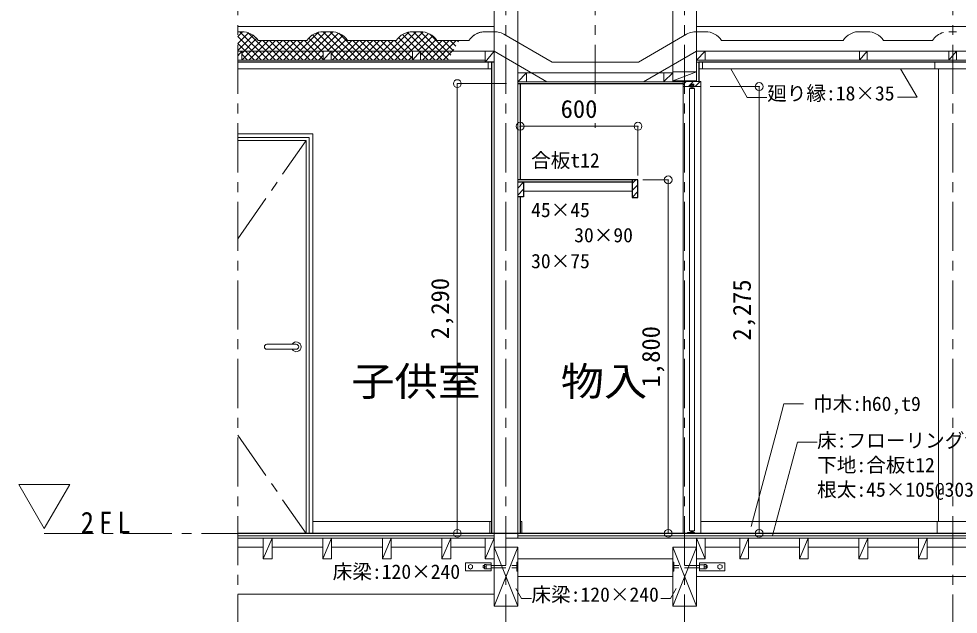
# Model space of a CAD drawing. Units: millimetres at full size, sheet at 1:50. Extents: x -10000 to 10000, y -6925 to 6925.
# Drawn here: x 635 to 5418, y 187 to 3219 of the extents above; entities that cross this region are included whole.
import ezdxf
from ezdxf.enums import TextEntityAlignment as Align

# ---------------------------------------------------------------- set-up
doc = ezdxf.new("R2010")
doc.units = ezdxf.units.MM
doc.header["$LTSCALE"] = 50
doc.header["$PDMODE"] = 32
doc.header["$PDSIZE"] = 40
doc.linetypes.add('CHAIN1', pattern=[8, 5, -1, 1, -1])
doc.linetypes.add('DASHED1', pattern=[1.8, 1.2, -0.6])
for name, color, linetype, lineweight in [('1-0_基準線', 1, 'CHAIN1', 9), ('1-1_仕上げ', 7, 'Continuous', 25), ('1-2_躯体', 4, 'Continuous', 9), ('1-3_建具', 134, 'Continuous', 9), ('1-4_造作', 4, 'Continuous', 9), ('1-5_見え掛り', 2, 'Continuous', 13), ('1-A_文字', 4, 'Continuous', 9), ('1-B_記号', 6, 'Continuous', 9), ('1-C_ハッチング', 134, 'Continuous', 9), ('1-D_寸法', 4, 'Continuous', 9), ('2-3', 134, 'Continuous', 9), ('2-8', 5, 'Continuous', 9)]:
    doc.layers.add(name, color=color, linetype=linetype, lineweight=lineweight)
doc.layers.add('1-8_その他', color=5, linetype='Continuous')
doc.styles.add('ＭＳ ゴシック', font='')
doc.styles.get('ＭＳ ゴシック').set_extended_font_data('MS Gothic')

# ---------------------------------------------------------------- blocks, each defined once
blk = doc.blocks.new('折れ戸断面')
at = {"layer": '2-3'}
for p, q in [((-45, 2283.9), (-28.9, 2300)), ((-6.5, 2287), (6.5, 2300)), ((16.9, 2275), (41.9, 2300)), ((-45, 2275), (-45, 0)), ((-18.5, 2275), (-10, 2283.5)), ((-13, 2275), (-13, 2273)), ((-8, 2273), (-13, 2273)), ((-3.5, 2277), (-8, 2277)), ((-8, 2275), (-8, 2273)), ((8, 2275), (-8, 2275)), ((-5.5, 2275), (-5.5, 2273)), ((5.5, 2273), (-5.5, 2273)), ((-4.5, 2282), (-4.5, 2277)), ((4.5, 2282), (-4.5, 2282)), ((-3.5, 2277), (-3.5, 2275)), ((-3.5, 2273), (-3.5, 2265)), ((8, 2277), (3.5, 2277)), ((3.5, 2277), (3.5, 2275)), ((3.5, 2273), (3.5, 2265)), ((4.5, 2282), (4.5, 2277)), ((5.5, 2275), (5.5, 2273)), ((8, 2285), (8, 2277)), ((8, 2275), (8, 2273)), ((8, 2273), (13, 2273)), ((13, 2275), (13, 2273)), ((45, 2275), (45, 0)), ((6, 9.5), (-6, 9.5)), ((-6, 9.5), (-6, 5)), ((-3, 13), (-3, 9.5)), ((3, 4), (-3, 4)), ((3, 2.5), (-3, 2.5)), ((3, 13), (3, 9.5)), ((6, 9.5), (6, 5))]:
    blk.add_line(p, q, dxfattribs=at)
at = {"layer": '2-3', "color": 3, "lineweight": 13}
for p, q in [((-10, 2275), (-45, 2275)), ((12.5, 2265), (-12.5, 2265)), ((-12.5, 2265), (-12.5, 13)), ((10, 2287), (10, 2275)), ((45, 2275), (10, 2275)), ((12.5, 2265), (12.5, 13)), ((-22.5, 0), (-22.5, 5)), ((-6, 5), (-22.5, 5)), ((12.5, 13), (-12.5, 13)), ((-6, 5), (-6, 4)), ((-3, 4), (-6, 4)), ((-4, 2.5), (-4, 1)), ((4, 1), (-4, 1)), ((6, 4), (3, 4)), ((3, 4), (3, 2.5)), ((4, 2.5), (3, 2.5)), ((4, 2.5), (4, 1)), ((12.5, 5), (6, 5)), ((6, 5), (6, 4)), ((12.5, 5), (12.5, 0))]:
    blk.add_line(p, q, dxfattribs=at)
for points in [[(-45, 2275), (-45, 2300), (45, 2300), (45, 2275)], [(10, 2287), (-10, 2287), (-10, 2275)], [(-3, 4), (-3, 2.5), (-4, 2.5)]]:
    blk.add_lwpolyline(points, dxfattribs=at)
at = {"layer": '2-3'}
blk.add_lwpolyline([(8, 2285), (-8, 2285), (-8, 2277)], dxfattribs=at)
blk = doc.blocks.new('羽子板ボルト')
at = {"layer": '2-8'}
for p, q in [((-175, 6), (-175, -6)), ((-175, 6), (-169, 6)), ((-169, 11), (-169, -10.97)), ((-160, 11), (-169, 11)), ((-160, 0.02), (-169, 0.02)), ((-160, 11), (-160, -10.97)), ((-135, 10), (-160, 10)), ((-135, 6), (-120, 6)), ((-175, -6), (-169, -6)), ((-160, -11), (-169, -11)), ((-135, -10), (-160, -10)), ((-135, -6), (-120, -6))]:
    blk.add_line(p, q, dxfattribs=at)
at = {"layer": '2-8', "linetype": 'DASHED1'}
for p, q in [((-120, 6), (-5, 6)), ((-120, -6), (-5, -6))]:
    blk.add_line(p, q, dxfattribs=at)
at = {"layer": '2-8'}
for points in [[(-265, -20), (-135, -20), (-135, 20), (-265, 20)], [(-240, 12), (-250.39, 6), (-250.39, -6), (-240, -12), (-229.61, -6), (-229.61, 6)]]:
    blk.add_lwpolyline(points, close=True, dxfattribs=at)
at = {"layer": '2-8', "linetype": 'DASHED1'}
blk.add_lwpolyline([(0, 22.5), (-5, 22.5), (-5, -22.5), (0, -22.5)], dxfattribs=at)

msp = doc.modelspace()

# ---------------------------------------------------------------- linework, layer by layer
at = {"layer": '1-0_基準線'}
for p, q in [((1750, 5487), (1750, -3675)), ((3115, 5487), (3115, -3675)), ((3570, 5487), (3570, 2663.89)), ((4025, 5487), (4025, -3675)), ((5390, 5487), (5390, -3675)), ((764.57, 599), (8665, 599))]:
    msp.add_line(p, q, dxfattribs=at)
at = {"layer": '1-1_仕上げ'}
for p, q in [((3055, 2999), (1750, 2999)), ((3042.5, 2999), (3042.5, 599)), ((7605, 2999), (4097.5, 2999)), ((4097.5, 2999), (4097.5, 2899)), ((3175, 2889), (4017.5, 2889)), ((3187.5, 2889), (3187.5, 2399)), ((3187.5, 2312), (3187.5, 599)), ((7605, 599), (1750, 599))]:
    msp.add_line(p, q, dxfattribs=at)
at = {"layer": '1-1_仕上げ', "color": 3, "lineweight": 13}
for p, q in [((3024.5, 2999), (3024.5, 2988.91)), ((4115.5, 2999), (4115.5, 2988.91))]:
    msp.add_line(p, q, dxfattribs=at)
at = {"layer": '1-2_躯体'}
for p, q in [((3055, 3329), (3055, 599)), ((3055, 2725.39), (3055, 3329)), ((3175, 3329), (3175, 599)), ((3175, 2725.39), (3175, 3329)), ((3965, 3329), (3965, 2899)), ((4085, 3329), (4085, 2899)), ((1750, 3179), (3055, 3179)), ((5848.21, 3179), (4085, 3179)), ((3055, 3053.5), (1750, 3053.5)), ((1770, 3008.5), (1770, 3053.5)), ((2185, 3008.5), (2225, 3053.5)), ((2640, 3008.5), (2680, 3053.5)), ((3010, 2999), (3010, 3053.5)), ((3010, 2999), (3055, 3053.5)), ((7605, 3053.5), (4085, 3053.5)), ((4085, 3008.5), (4130, 3053.5)), ((4130, 3008.5), (4130, 3053.5)), ((5370, 3008.5), (5410, 3053.5)), ((3010, 3008.5), (1750, 3008.5)), ((1750, 3008.5), (1770, 3008.5)), ((3175, 2898.5), (3220, 2943.5)), ((3175, 2943.5), (3965, 2943.5)), ((3220, 2898.5), (3220, 2943.5)), ((3965, 2904), (4085, 2949)), ((3175, 2898.5), (4017.5, 2898.5)), ((3055, 1169.11), (3055, 575)), ((3175, 1169.11), (3175, 575)), ((3055, 587), (1750, 587)), ((3055, 575), (1750, 575)), ((1879.17, 575), (1924.17, 575)), ((1879.17, 470), (1924.17, 575)), ((2182.5, 575), (2227.5, 575)), ((2182.5, 470), (2182.5, 575)), ((2182.5, 470), (2227.5, 575)), ((2227.5, 575), (2227.5, 470)), ((2485.83, 575), (2530.83, 575)), ((2485.83, 470), (2485.83, 575)), ((2485.83, 470), (2530.83, 575)), ((2530.83, 575), (2530.83, 470)), ((2789.17, 575), (2834.17, 575)), ((2789.17, 470), (2789.17, 575)), ((2789.17, 470), (2834.17, 575)), ((2834.17, 575), (2834.17, 470)), ((3010, 575), (3055, 575)), ((3010, 470), (3010, 575)), ((3010, 470), (3055, 575)), ((3055, 575), (3055, 470)), ((3115, 575), (3115, 529)), ((7605, 575), (3115, 575)), ((7605, 587), (3175, 587)), ((4025, 575), (4025, 529)), ((4130, 575), (4085, 575)), ((4085, 575), (4085, 470)), ((4130, 470), (4085, 575)), ((4130, 470), (4130, 575)), ((4305.83, 575), (4350.83, 575)), ((4305.83, 470), (4305.83, 575)), ((4305.83, 470), (4350.83, 575)), ((4350.83, 575), (4350.83, 470)), ((4609.17, 575), (4654.17, 575)), ((4609.17, 470), (4609.17, 575)), ((4609.17, 470), (4654.17, 575)), ((4654.17, 575), (4654.17, 470)), ((4912.5, 575), (4957.5, 575)), ((4912.5, 470), (4912.5, 575)), ((4912.5, 470), (4957.5, 575)), ((4957.5, 575), (4957.5, 470)), ((5215.83, 575), (5260.83, 575)), ((5215.83, 470), (5215.83, 575)), ((5215.83, 470), (5260.83, 575)), ((5260.83, 575), (5260.83, 470)), ((1879.17, 529), (1748.4, 529)), ((2182.5, 529), (1924.17, 529)), ((2485.83, 529), (2227.5, 529)), ((2789.17, 529), (2530.83, 529)), ((3010, 529), (2834.17, 529)), ((3055, 529), (3175, 229)), ((3055, 229), (3175, 529)), ((3175, 529), (3055, 529)), ((3965, 529), (4085, 229)), ((3965, 229), (4085, 529)), ((4085, 529), (3965, 529)), ((4305.83, 529), (4130, 529)), ((4609.17, 529), (4350.83, 529)), ((4912.5, 529), (4654.17, 529)), ((5215.83, 529), (4957.5, 529)), ((5519.17, 529), (5260.83, 529)), ((2227.5, 470), (2182.5, 470)), ((2530.83, 470), (2485.83, 470)), ((2834.17, 470), (2789.17, 470)), ((3055, 470), (3010, 470)), ((3175, 470), (3965, 470)), ((4085, 470), (4130, 470)), ((4350.83, 470), (4305.83, 470)), ((4654.17, 470), (4609.17, 470)), ((4957.5, 470), (4912.5, 470)), ((5260.83, 470), (5215.83, 470)), ((3965, 379), (3175, 379)), ((4085, 379), (7605, 379)), ((3055, 289), (1750, 289))]:
    msp.add_line(p, q, dxfattribs=at)
for points in [[(1750, 3031), (1770, 3053.5), (1750, 3053.5)], [(4915, 3008.5), (4955, 3008.5), (4955, 3053.5)], [(4915, 3053.5), (4915, 3008.5), (4955, 3053.5)], [(7605, 3008.5), (4470.5, 3008.5), (4085, 3008.5)], [(3920, 2943.5), (3920, 2899), (3965, 2943.5)], [(1924.17, 575), (1924.17, 470), (1879.17, 470), (1879.17, 575)]]:
    msp.add_lwpolyline(points, dxfattribs=at)
for points in [[(2185, 3008.5), (2225, 3008.5), (2225, 3053.5), (2185, 3053.5)], [(2640, 3008.5), (2680, 3008.5), (2680, 3053.5), (2640, 3053.5)], [(5370, 3008.5), (5410, 3008.5), (5410, 3053.5), (5370, 3053.5)]]:
    msp.add_lwpolyline(points, close=True, dxfattribs=at)
at = {"layer": '1-2_躯体', "color": 3, "lineweight": 13}
for points in [[(3965, 2904), (4085, 2904), (4085, 2949), (3965, 2949)], [(3055, 229), (3175, 229), (3175, 529), (3055, 529)], [(3965, 229), (4085, 229), (4085, 529), (3965, 529)]]:
    msp.add_lwpolyline(points, close=True, dxfattribs=at)
at = {"layer": '1-3_建具'}
for p, q in [((1750, 2634), (2132.5, 2634)), ((2132.5, 2634), (2132.5, 599)), ((1750, 2614), (2112.5, 2614)), ((1750, 2599), (2097.5, 2599)), ((2097.5, 2599), (2097.5, 599)), ((2112.5, 2614), (2112.5, 599)), ((2047.5, 1561.5), (1897.5, 1561.5)), ((2047.5, 1536.5), (1897.5, 1536.5)), ((2097.5, 599), (1750, 599))]:
    msp.add_line(p, q, dxfattribs=at)
at = {"layer": '1-3_建具', "linetype": 'CHAIN1'}
for p, q in [((1750, 2099), (2097.5, 2599)), ((1750, 1099), (2097.5, 599))]:
    msp.add_line(p, q, dxfattribs=at)
at = {"layer": '1-3_建具'}
for centre, radius, start, end in [((1897.5, 1549), 12.5, 90, 270), ((2047.5, 1549), 25, 210, 150), ((2047.5, 1549), 12.5, 270, 90)]:
    msp.add_arc(centre, radius, start, end, dxfattribs=at)
at = {"layer": '1-4_造作', "color": 3, "lineweight": 13}
for p, q in [((4115.5, 2999), (4085, 2999)), ((3033.5, 659), (3042.5, 659)), ((3033.5, 599), (3033.5, 659))]:
    msp.add_line(p, q, dxfattribs=at)
at = {"layer": '1-4_造作'}
for p, q in [((3187.5, 2671.91), (3187.5, 2421.91)), ((3187.5, 2671.91), (3787.5, 2671.91)), ((3787.5, 2671.91), (3787.5, 2421.91)), ((3787.5, 2399), (3772.5, 2399)), ((3941.44, 2399), (3812.18, 2399)), ((3941.44, 599), (3941.44, 2399)), ((3175, 2387), (3205, 2387)), ((3205, 2342), (3757.5, 2342)), ((3941.44, 599), (3812.18, 599))]:
    msp.add_line(p, q, dxfattribs=at)
at = {"layer": '1-4_造作', "color": 7, "lineweight": 25}
for p, q in [((3787.5, 2399), (3175, 2399)), ((3757.5, 2399), (3757.5, 2309)), ((3787.5, 2309), (3787.5, 2399)), ((3757.5, 2387), (3175, 2387)), ((3205, 2387), (3205, 2312)), ((3205, 2312), (3175, 2312)), ((3757.5, 2309), (3787.5, 2309))]:
    msp.add_line(p, q, dxfattribs=at)
at = {"layer": '1-4_造作', "color": 134}
for p, q in [((3757.5, 2379.71), (3776.79, 2399)), ((3175, 2357), (3205, 2387)), ((3175, 2321.64), (3205, 2351.64)), ((3757.5, 2344.36), (3787.5, 2374.36)), ((3205, 2316.29), (3200.71, 2312)), ((3757.5, 2309), (3787.5, 2339))]:
    msp.add_line(p, q, dxfattribs=at)
at = {"layer": '1-4_造作', "color": 3, "lineweight": 13}
for points in [[(3042.5, 2999), (3042.5, 2964), (3024.5, 2964), (3024.5, 2999)], [(4097.5, 2999), (4097.5, 2964), (4115.5, 2964), (4115.5, 2999)]]:
    msp.add_lwpolyline(points, dxfattribs=at)
for points in [[(3024.5, 2999), (3024.5, 2964), (3042.5, 2964), (3042.5, 2999)], [(3042.5, 599), (3033.5, 599), (3033.5, 659), (3042.5, 659)], [(3187.5, 599), (3196.5, 599), (3196.5, 659), (3187.5, 659)]]:
    msp.add_lwpolyline(points, close=True, dxfattribs=at)
at = {"layer": '1-4_造作'}
for p in [(3187.5, 2671.91), (3787.5, 2671.91), (3941.44, 2399), (3941.44, 599)]:
    msp.add_point(p, dxfattribs=at)
at = {"layer": '1-5_見え掛り'}
for p, q in [((5299.5, 2999), (5299.5, 2964)), ((1750, 2964), (3024.5, 2964)), ((4115.5, 2964), (7574.5, 2964)), ((5317.5, 659), (5317.5, 2964)), ((2132.5, 659), (3033.5, 659)), ((4107.5, 659), (5317.5, 659)), ((5311.53, 659), (5311.53, 599))]:
    msp.add_line(p, q, dxfattribs=at)
msp.add_lwpolyline([(5311.53, 659), (5317.5, 659), (5917.5, 659)], dxfattribs=at)
at = {"layer": '1-A_文字'}
for p, q in [((4259.76, 2964), (4343.82, 2818.4)), ((4343.82, 2818.4), (4443.82, 2818.4)), ((4495.76, 1127.2), (4363.38, 633.15)), ((4599.73, 1063.45), (4472.27, 587.78)), ((4599.73, 1063.45), (4699.73, 1063.45))]:
    msp.add_line(p, q, dxfattribs=at)
for points in [[(5108.51, 2819.27), (5208.51, 2819.27), (5124.95, 2964)], [(3166.35, 317.83), (3195.13, 267.98), (3245.13, 267.98)], [(3982.59, 317.83), (3953.81, 267.98), (3903.81, 267.98)]]:
    msp.add_lwpolyline(points, dxfattribs=at)
at = {"layer": '1-B_記号'}
msp.add_line((764.57, 623.4), (894.48, 848.4), dxfattribs=at)
msp.add_lwpolyline([(894.48, 848.4), (634.67, 848.4), (764.57, 623.4)], dxfattribs=at)
at = {"layer": '1-C_ハッチング'}
for p, q in [((1770, 3153.5), (1750, 3153.5)), ((1750, 3128.86), (1774.54, 3153.4)), ((1750, 3093.5), (1804.03, 3147.53)), ((1750, 3058.15), (1827.3, 3135.45)), ((1750, 3129.04), (1870.54, 3008.5)), ((1760.89, 3153.5), (1905.89, 3008.5)), ((1770, 3042.79), (1845.86, 3118.65)), ((1801.26, 3148.49), (1941.25, 3008.5)), ((2018.55, 3008.5), (2160.5, 3150.45)), ((2053.91, 3008.5), (2198.91, 3153.5)), ((2089.26, 3008.5), (2233.87, 3153.11)), ((2111.4, 3121.19), (2185, 3047.59)), ((2124.62, 3008.5), (2262.37, 3146.25)), ((2130.56, 3137.38), (2214.45, 3053.5)), ((2154.55, 3148.75), (2294.8, 3008.5)), ((2225, 3153.5), (2185, 3153.5)), ((2185.16, 3153.5), (2330.16, 3008.5)), ((2204.97, 3053.5), (2284.98, 3133.51)), ((2220.51, 3153.5), (2365.51, 3008.5)), ((2225, 3038.17), (2302.96, 3116.13)), ((2263.63, 3145.74), (2400.87, 3008.5)), ((2478.17, 3008.5), (2621.43, 3151.76)), ((2513.53, 3008.5), (2658.53, 3153.5)), ((2548.88, 3008.5), (2693.03, 3152.65)), ((2568.65, 3123.56), (2640, 3052.21)), ((2584.24, 3008.5), (2720.62, 3144.88)), ((2588.4, 3139.16), (2674.06, 3053.5)), ((2613.1, 3149.82), (2754.42, 3008.5)), ((2680, 3153.5), (2640, 3153.5)), ((2644.78, 3153.5), (2789.78, 3008.5)), ((2664.59, 3053.5), (2742.59, 3131.49)), ((2680, 3033.55), (2759.98, 3113.53)), ((2680.13, 3153.5), (2821.41, 3012.22)), ((2727.47, 3141.51), (2834.35, 3034.64)), ((2998.58, 3153.5), (3070.48, 3153.5)), ((3047.01, 3153.5), (3010, 3153.5)), ((3105, 3140.1), (3350.26, 2998.5)), ((4035, 3140.1), (3789.74, 2998.5)), ((4092.99, 3153.5), (4130, 3153.5)), ((4894.72, 3153.5), (4955, 3153.5)), ((5410, 3153.5), (5370, 3153.5)), ((1750, 3093.68), (1835.18, 3008.5)), ((1771.06, 3008.5), (1871.06, 3108.5)), ((1806.42, 3008.5), (1906.42, 3108.5)), ((1841.77, 3008.5), (1941.77, 3108.5)), ((1853.52, 3108.5), (2101.48, 3108.5)), ((1876.6, 3108.5), (1976.6, 3008.5)), ((1877.13, 3008.5), (1977.13, 3108.5)), ((1911.96, 3108.5), (2011.96, 3008.5)), ((1912.48, 3008.5), (2012.48, 3108.5)), ((1947.31, 3108.5), (2047.31, 3008.5)), ((1947.84, 3008.5), (2047.84, 3108.5)), ((1982.67, 3108.5), (2082.67, 3008.5)), ((1983.2, 3008.5), (2083.2, 3108.5)), ((2018.02, 3108.5), (2118.02, 3008.5)), ((2053.38, 3108.5), (2153.38, 3008.5)), ((2088.73, 3108.5), (2185, 3012.23)), ((2230.68, 3008.5), (2330.68, 3108.5)), ((2266.04, 3008.5), (2366.04, 3108.5)), ((2301.39, 3008.5), (2401.39, 3108.5)), ((2308.52, 3108.5), (2556.48, 3108.5)), ((2336.22, 3108.5), (2436.22, 3008.5)), ((2336.75, 3008.5), (2436.75, 3108.5)), ((2371.58, 3108.5), (2471.58, 3008.5)), ((2372.1, 3008.5), (2472.1, 3108.5)), ((2406.93, 3108.5), (2506.93, 3008.5)), ((2407.46, 3008.5), (2507.46, 3108.5)), ((2442.29, 3108.5), (2542.29, 3008.5)), ((2442.81, 3008.5), (2542.81, 3108.5)), ((2477.64, 3108.5), (2577.64, 3008.5)), ((2513, 3108.5), (2613, 3008.5)), ((2548.35, 3108.5), (2640, 3016.85)), ((2690.3, 3008.5), (2790.3, 3108.5)), ((2725.66, 3008.5), (2825.66, 3108.5)), ((2761.01, 3008.5), (2861.01, 3108.5)), ((2763.52, 3108.5), (2926.48, 3108.5)), ((2926.48, 3108.5), (2763.52, 3108.5)), ((2795.84, 3108.5), (2847.29, 3057.05)), ((2796.37, 3008.5), (2850.53, 3062.66)), ((2831.2, 3108.5), (2860.23, 3079.47)), ((2866.55, 3108.5), (2873.17, 3101.88)), ((4213.52, 3108.5), (4831.48, 3108.5)), ((5038.52, 3108.5), (5286.48, 3108.5)), ((1750, 3058.33), (1754.83, 3053.5)), ((1770, 3038.33), (1799.83, 3008.5)), ((2159.97, 3008.5), (2185, 3033.53)), ((2225, 3042.95), (2259.45, 3008.5)), ((2619.59, 3008.5), (2640, 3028.91)), ((2680, 3047.56), (2719.06, 3008.5)), ((3055, 3053.5), (3324.1, 2898.13)), ((4085, 3053.5), (3815.9, 2898.13)), ((2680, 3012.21), (2683.71, 3008.5)), ((3761.73, 2998.5), (3350.26, 2998.5)), ((3378.27, 2998.5), (3789.74, 2998.5))]:
    msp.add_line(p, q, dxfattribs=at)
for centre, start, end in [((1770, 3053.5), 33.36701, 90), ((2185, 3053.5), 90, 146.63299), ((2225, 3053.5), 33.36701, 90), ((2640, 3053.5), 90, 146.63299), ((2680, 3053.5), 33.36701, 90), ((3010, 3053.5), 84.96853, 146.63299), ((3010, 3053.5), 90, 146.63299), ((3055, 3053.5), 60, 96.33006), ((4085, 3053.5), 83.66994, 120), ((4130, 3053.5), 33.36701, 90), ((4915, 3053.5), 90, 146.63299), ((4955, 3053.5), 33.36701, 90), ((5370, 3053.5), 105.9628, 146.63299)]:
    msp.add_arc(centre, 100, start, end, dxfattribs=at)
at = {"layer": '1-D_寸法'}
for p, q in [((2867.66, 2889), (3117.66, 2889)), ((2867.66, 599), (2867.66, 2889)), ((4404.7, 2874), (4154.7, 2874)), ((4404.7, 599), (4404.7, 2874)), ((2867.66, 599), (3117.66, 599)), ((4404.7, 599), (4154.7, 599))]:
    msp.add_line(p, q, dxfattribs=at)
msp.add_lwpolyline([(4495.76, 1127.2), (4530.92, 1258.39), (4630.92, 1258.39)], dxfattribs=at)
for p in [(2867.66, 2889), (4404.7, 2874), (2867.66, 599), (4404.7, 599)]:
    msp.add_point(p, dxfattribs=at)

# ---------------------------------------------------------------- block references
at = {"layer": '1-3_建具'}
msp.add_blockref('折れ戸断面', (4062.5, 599), dxfattribs=at)
at = {"layer": '1-8_その他'}
msp.add_blockref('羽子板ボルト', (3175, 429), dxfattribs=at)
at = {"layer": '1-8_その他', "xscale": -1}
msp.add_blockref('羽子板ボルト', (3965, 429), dxfattribs=at)

# ---------------------------------------------------------------- texts
at = {"layer": '1-4_造作', "style": 'ＭＳ ゴシック'}
msp.add_text('600', height=91.64, dxfattribs=at).set_placement((3393.75, 2686.91), align=Align.BOTTOM_LEFT)
msp.add_text('1,800', height=91.64, rotation=90, dxfattribs=at).set_placement((3926.44, 1342.75), align=Align.BOTTOM_LEFT)
at = {"layer": '1-A_文字', "style": 'ＭＳ ゴシック'}
for s, p in [('廻り縁:18×35', (4444.84, 2781.11)), ('合板t12', (3243.22, 2439.7)), ('45×45', (3243.22, 2187.15)), ('30×90', (3462.65, 2058.93)), ('30×75', (3243.22, 1926.82)), ('巾木:h60,t9', (4678.59, 1200.31)), ('床:フローリングt12', (4699.73, 1013.45)), ('下地:合板t12', (4699.73, 888.45)), ('根太:45×105@303', (4699.73, 763.45)), ('床梁:120×240', (2232.97, 345.41)), ('床梁:120×240', (3245, 229))]:
    msp.add_text(s, height=73.31, dxfattribs=at).set_placement(p, align=Align.BOTTOM_LEFT)
at = {"layer": '1-A_文字', "color": 7, "style": 'ＭＳ ゴシック', "width": 1.1}
for s, p in [('子供室', (2327.66, 1255.59)), ('物入', (3394.5, 1255.59))]:
    msp.add_text(s, height=146.6, dxfattribs=at).set_placement(p, align=Align.BOTTOM_LEFT)
at = {"layer": '1-A_文字', "color": 7, "insert": (950, 599), "char_height": 110, "attachment_point": 7, "style": 'ＭＳ ゴシック'}
msp.add_mtext('\\T1.38;\\W0.9;2FL', dxfattribs=at)
at = {"layer": '1-D_寸法', "style": 'ＭＳ ゴシック'}
for s, p in [('2,290', (2852.66, 1587.75)), ('2,275', (4389.7, 1580.25))]:
    msp.add_text(s, height=91.64, rotation=90, dxfattribs=at).set_placement(p, align=Align.BOTTOM_LEFT)

doc.saveas('drawing.dxf')
